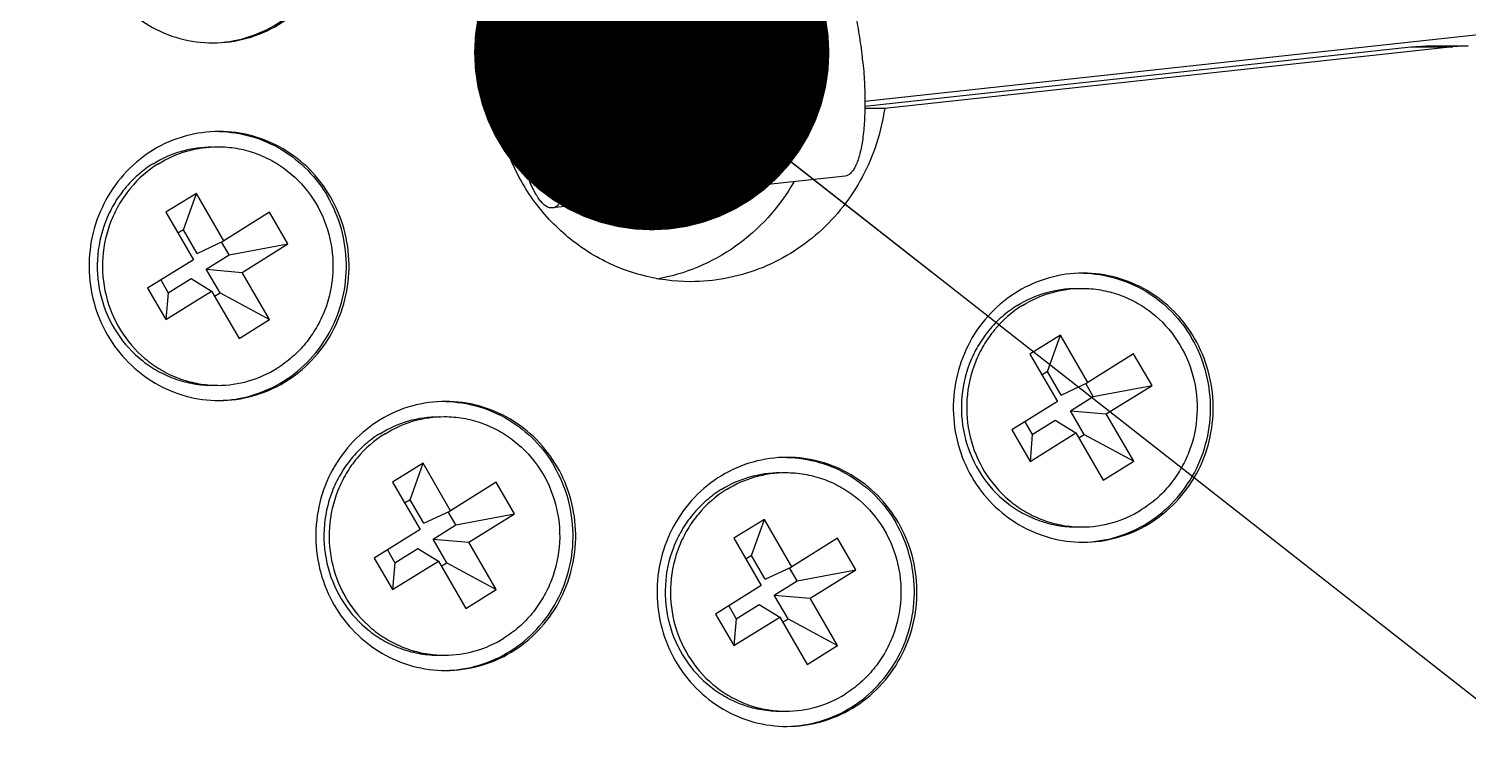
# Model space of a CAD drawing. Header units: millimetres. Extents: x 0 to 841, y 0 to 594.
# Drawn here: x 590.73 to 604.91, y 203 to 209.9 of the extents above; entities that cross this region are included whole.
import ezdxf

# ---------------------------------------------------------------- set-up
doc = ezdxf.new("R2010")
doc.units = ezdxf.units.MM
doc.header["$LTSCALE"] = 46.255
doc.layers.get('0').update_dxf_attribs({"linetype": 'CONTINUOUS'})
doc.layers.add('AXIS', color=7, linetype='CONTINUOUS')
doc.styles.get("Standard").update_dxf_attribs({"font": 'txt', "width": 0.85})
doc.dimstyles.get("Standard").update_dxf_attribs({"dimtxt": 3.5, "dimasz": 3.5, "dimexe": 1.5, "dimexo": 1, "dimtad": 1, "dimtxsty": 'STANDARD', "dimcen": 0.09, "dimadec": 0, "dimazin": 0, "dimtol": 1, "dimtp": 0.01, "dimtm": 0.01, "dimtfac": 1, "dimtofl": 0, "dimtmove": 0, "dimatfit": 3, "dimfxl": 1, "dimtolj": 1, "dimarcsym": 0})

msp = doc.modelspace()

# ---------------------------------------------------------------- linework, layer by layer
at = {"color": 7, "linetype": 'CONTINUOUS'}
for p, q in [((598.967, 209.134), (604.343, 209.719)), ((604.757, 209.719), (599.163, 209.11)), ((604.343, 209.719), (604.496, 209.727)), ((604.343, 209.719), (604.757, 209.719)), ((604.495, 209.727), (604.909, 209.727)), ((604.91, 209.727), (604.757, 209.719)), ((592.385, 208.274), (592.084, 208.088)), ((592.257, 207.917), (592.385, 208.274)), ((592.655, 207.808), (592.385, 208.274)), ((592.084, 208.088), (592.355, 207.621)), ((593.105, 208.088), (592.655, 207.808)), ((593.286, 207.777), (593.105, 208.088)), ((592.257, 207.917), (592.203, 207.883)), ((592.392, 207.684), (592.257, 207.917)), ((592.392, 207.684), (592.655, 207.808)), ((592.482, 207.528), (592.707, 207.668)), ((592.707, 207.668), (592.633, 207.797)), ((592.707, 207.668), (593.286, 207.777)), ((592.835, 207.497), (593.286, 207.777)), ((592.355, 207.621), (591.905, 207.341)), ((592.482, 207.528), (592.835, 207.497)), ((592.618, 207.295), (592.482, 207.528)), ((592.034, 207.422), (592.107, 207.295)), ((592.107, 207.295), (592.332, 207.435)), ((592.332, 207.435), (592.535, 207.311)), ((593.106, 207.031), (592.835, 207.497)), ((591.905, 207.341), (592.085, 207.031)), ((592.085, 207.031), (592.535, 207.311)), ((592.107, 207.295), (592.085, 207.031)), ((592.535, 207.311), (592.806, 206.845)), ((592.564, 207.262), (592.618, 207.295)), ((592.618, 207.295), (593.106, 207.031)), ((592.806, 206.845), (593.106, 207.031)), ((600.895, 206.879), (600.594, 206.692)), ((600.767, 206.521), (600.895, 206.879)), ((601.165, 206.413), (600.895, 206.879)), ((600.594, 206.692), (600.865, 206.226)), ((601.615, 206.693), (601.165, 206.413)), ((601.796, 206.382), (601.615, 206.693)), ((600.767, 206.521), (600.713, 206.488)), ((600.902, 206.288), (600.767, 206.521)), ((600.902, 206.288), (601.165, 206.413)), ((601.217, 206.273), (601.143, 206.402)), ((600.992, 206.133), (601.217, 206.273)), ((601.217, 206.273), (601.796, 206.382)), ((601.345, 206.102), (601.796, 206.382)), ((600.865, 206.226), (600.415, 205.946)), ((600.992, 206.133), (601.345, 206.102)), ((601.128, 205.9), (600.992, 206.133)), ((600.544, 206.026), (600.617, 205.9)), ((600.617, 205.9), (600.842, 206.04)), ((600.842, 206.04), (601.045, 205.915)), ((601.616, 205.636), (601.345, 206.102)), ((600.415, 205.946), (600.595, 205.635)), ((600.595, 205.635), (601.045, 205.915)), ((600.617, 205.9), (600.595, 205.635)), ((601.045, 205.915), (601.316, 205.449)), ((601.074, 205.866), (601.128, 205.9)), ((601.128, 205.9), (601.616, 205.636)), ((594.617, 205.616), (594.317, 205.429)), ((594.489, 205.258), (594.617, 205.616)), ((594.887, 205.149), (594.617, 205.616)), ((601.316, 205.449), (601.616, 205.636)), ((594.317, 205.429), (594.587, 204.963)), ((595.338, 205.429), (594.887, 205.149)), ((595.518, 205.119), (595.338, 205.429)), ((594.489, 205.258), (594.435, 205.225)), ((594.625, 205.025), (594.489, 205.258)), ((594.625, 205.025), (594.887, 205.149)), ((594.94, 205.01), (594.865, 205.139)), ((594.94, 205.01), (595.518, 205.119)), ((595.068, 204.839), (595.518, 205.119)), ((594.715, 204.87), (594.94, 205.01)), ((597.978, 205.064), (597.678, 204.878)), ((597.85, 204.707), (597.978, 205.064)), ((598.248, 204.598), (597.978, 205.064)), ((594.587, 204.963), (594.137, 204.683)), ((594.715, 204.87), (595.068, 204.839)), ((594.85, 204.637), (594.715, 204.87)), ((595.338, 204.373), (595.068, 204.839)), ((597.678, 204.878), (597.948, 204.412)), ((598.699, 204.878), (598.248, 204.598)), ((598.879, 204.568), (598.699, 204.878)), ((594.266, 204.763), (594.34, 204.636)), ((594.34, 204.636), (594.565, 204.776)), ((594.565, 204.776), (594.768, 204.652)), ((597.85, 204.707), (597.796, 204.673)), ((597.985, 204.474), (597.85, 204.707)), ((594.137, 204.683), (594.317, 204.372)), ((594.317, 204.372), (594.768, 204.652)), ((594.34, 204.636), (594.317, 204.372)), ((594.768, 204.652), (595.038, 204.186)), ((594.796, 204.603), (594.85, 204.637)), ((594.85, 204.637), (595.338, 204.373)), ((597.985, 204.474), (598.248, 204.598)), ((598.301, 204.459), (598.226, 204.588)), ((598.301, 204.459), (598.879, 204.568)), ((598.429, 204.288), (598.879, 204.568)), ((597.948, 204.412), (597.498, 204.132)), ((598.076, 204.319), (598.301, 204.459)), ((595.038, 204.186), (595.338, 204.373)), ((598.076, 204.319), (598.429, 204.288)), ((598.211, 204.086), (598.076, 204.319)), ((598.699, 203.822), (598.429, 204.288)), ((597.498, 204.132), (597.678, 203.821)), ((597.627, 204.212), (597.7, 204.085)), ((597.7, 204.085), (597.926, 204.225)), ((597.926, 204.225), (598.129, 204.101)), ((597.678, 203.821), (598.129, 204.101)), ((597.7, 204.085), (597.678, 203.821)), ((598.129, 204.101), (598.399, 203.635)), ((598.157, 204.052), (598.211, 204.086)), ((598.211, 204.086), (598.699, 203.822)), ((598.399, 203.635), (598.699, 203.822))]:
    msp.add_line(p, q, dxfattribs=at)
for centre in [(592.595, 207.482), (601.105, 206.086), (594.828, 204.823), (598.188, 204.272)]:
    msp.add_arc(centre, 1.097, 267.3001, 270.0018, dxfattribs=at)
for points, knots in [([(595.596, 208.375), (595.509, 208.526), (595.372, 208.853), (595.298, 209.378), (595.359, 209.906), (595.55, 210.399), (595.859, 210.824), (596.266, 211.152), (596.741, 211.358), (597.082, 211.405), (597.252, 211.405)], [0, 0, 0, 0, 0.126028, 0.252624, 0.379259, 0.505359, 0.630502, 0.754519, 0.877547, 1, 1, 1, 1]), ([(586.526, 210.511), (586.42, 209.524), (586.494, 207.512), (587.457, 204.667), (589.184, 202.237), (590.762, 201.029), (591.614, 200.564)], [0, 0, 0, 0, 0.252356, 0.503798, 0.753165, 1, 1, 1, 1]), ([(597.122, 198.905), (596.415, 198.905), (594.992, 199.06), (592.957, 199.747), (591.105, 200.857), (589.519, 202.341), (588.266, 204.133), (587.4, 206.155), (586.96, 208.318), (586.963, 209.793), (587.038, 210.522)], [0, 0, 0, 0, 0.122738, 0.245848, 0.369637, 0.494286, 0.61983, 0.746146, 0.872982, 1, 1, 1, 1]), ([(587.166, 210.504), (587.092, 209.782), (587.091, 208.319), (587.525, 206.175), (588.377, 204.168), (589.611, 202.385), (591.175, 200.904), (593.002, 199.788), (595.012, 199.086), (596.421, 198.915), (597.122, 198.906)], [0, 0, 0, 0, 0.127002, 0.253824, 0.380133, 0.505679, 0.630341, 0.754145, 0.877266, 1, 1, 1, 1]), ([(595.637, 209.274), (595.634, 209.311), (595.628, 209.384), (595.627, 209.488), (595.632, 209.582), (595.643, 209.651), (595.655, 209.697), (595.665, 209.723), (595.676, 209.745), (595.689, 209.76), (595.703, 209.77), (595.725, 209.774), (595.74, 209.765), (595.749, 209.757)], [0, 0, 0, 0, 0.198994, 0.387339, 0.556267, 0.698301, 0.757528, 0.808351, 0.850805, 0.885517, 0.914182, 0.940109, 1, 1, 1, 1]), ([(595.749, 209.757), (595.757, 209.75), (595.775, 209.729), (595.797, 209.689), (595.819, 209.639), (595.847, 209.554), (595.876, 209.432), (595.891, 209.329), (595.896, 209.274)], [0, 0, 0, 0, 0.068352, 0.156554, 0.264118, 0.389134, 0.679689, 1, 1, 1, 1]), ([(595.853, 208.799), (595.846, 208.79), (595.832, 208.777), (595.809, 208.777), (595.793, 208.784), (595.777, 208.798), (595.761, 208.818), (595.745, 208.844), (595.729, 208.876), (595.714, 208.913), (595.694, 208.971), (595.672, 209.054), (595.651, 209.161), (595.641, 209.236), (595.637, 209.274)], [0, 0, 0, 0, 0.058495, 0.084014, 0.112678, 0.147752, 0.190814, 0.242392, 0.302433, 0.370519, 0.446003, 0.615694, 0.803474, 1, 1, 1, 1]), ([(595.896, 209.274), (595.901, 209.223), (595.907, 209.124), (595.905, 209.005), (595.895, 208.922), (595.884, 208.871), (595.871, 208.831), (595.86, 208.808), (595.853, 208.799)], [0, 0, 0, 0, 0.322242, 0.611776, 0.736015, 0.843026, 0.931137, 1, 1, 1, 1]), ([(591.959, 208.567), (592.046, 208.621), (592.236, 208.705), (592.441, 208.734), (592.543, 208.734)], [0, 0, 0, 0, 0.501238, 1, 1, 1, 1]), ([(592.011, 208.567), (592.098, 208.621), (592.287, 208.705), (592.493, 208.734), (592.595, 208.734)], [0, 0, 0, 0, 0.501238, 1, 1, 1, 1]), ([(592.595, 208.734), (592.657, 208.734), (592.78, 208.724), (592.959, 208.678), (593.13, 208.602), (593.338, 208.464), (593.553, 208.229), (593.708, 207.878), (593.749, 207.495), (593.681, 207.179), (593.572, 206.951), (593.464, 206.795), (593.333, 206.66), (593.232, 206.585), (593.18, 206.552)], [0, 0, 0, 0, 0.061343, 0.122799, 0.18447, 0.246434, 0.370978, 0.496794, 0.623309, 0.749677, 0.812747, 0.875509, 0.937928, 1, 1, 1, 1]), ([(591.959, 208.567), (591.906, 208.534), (591.805, 208.459), (591.675, 208.324), (591.567, 208.168), (591.457, 207.939), (591.39, 207.624), (591.43, 207.241), (591.586, 206.89), (591.801, 206.655), (592.009, 206.517), (592.179, 206.441), (592.359, 206.395), (592.482, 206.384), (592.543, 206.384)], [0, 0, 0, 0, 0.062072, 0.12449, 0.187253, 0.250323, 0.376691, 0.503206, 0.629021, 0.753566, 0.81553, 0.877201, 0.938657, 1, 1, 1, 1]), ([(592.011, 208.567), (591.907, 208.502), (591.766, 208.378), (591.624, 208.176), (591.514, 207.953), (591.444, 207.645), (591.476, 207.267), (591.62, 206.919), (591.824, 206.681), (592.024, 206.538), (592.188, 206.457), (592.363, 206.404), (592.483, 206.388), (592.543, 206.386)], [0, 0, 0, 0, 0.124075, 0.186822, 0.249874, 0.376227, 0.502771, 0.62868, 0.75337, 0.815404, 0.877138, 0.938639, 1, 1, 1, 1]), ([(598.267, 208.385), (598.125, 208.138), (597.735, 207.703), (597.194, 207.478), (596.918, 207.431)], [0, 0, 0, 0, 0.503451, 1, 1, 1, 1]), ([(593.287, 199.287), (592.39, 199.544), (590.653, 200.323), (588.471, 202.17), (586.855, 204.557), (586.238, 206.389), (586.055, 207.329)], [0, 0, 0, 0, 0.246776, 0.495657, 0.746881, 1, 1, 1, 1]), ([(586.184, 207.329), (586.298, 206.748), (586.62, 205.603), (587.377, 203.995), (588.386, 202.542), (589.618, 201.286), (591.038, 200.264), (592.605, 199.504), (594.274, 199.03), (595.424, 198.913), (595.998, 198.906)], [0, 0, 0, 0, 0.127119, 0.253743, 0.379731, 0.504994, 0.629533, 0.753432, 0.876849, 1, 1, 1, 1]), ([(600.469, 207.171), (600.556, 207.225), (600.746, 207.31), (600.951, 207.339), (601.053, 207.339)], [0, 0, 0, 0, 0.501238, 1, 1, 1, 1]), ([(600.521, 207.171), (600.608, 207.225), (600.797, 207.31), (601.003, 207.339), (601.105, 207.339)], [0, 0, 0, 0, 0.501238, 1, 1, 1, 1]), ([(601.105, 207.339), (601.167, 207.339), (601.29, 207.329), (601.469, 207.282), (601.64, 207.206), (601.848, 207.069), (602.063, 206.833), (602.218, 206.483), (602.259, 206.099), (602.192, 205.784), (602.082, 205.556), (601.974, 205.4), (601.843, 205.264), (601.743, 205.19), (601.69, 205.157)], [0, 0, 0, 0, 0.061343, 0.122799, 0.18447, 0.246434, 0.370978, 0.496794, 0.623309, 0.749677, 0.812747, 0.875509, 0.937928, 1, 1, 1, 1]), ([(600.469, 207.171), (600.416, 207.138), (600.315, 207.064), (600.185, 206.928), (600.077, 206.773), (599.967, 206.544), (599.9, 206.229), (599.94, 205.846), (600.096, 205.495), (600.311, 205.259), (600.519, 205.122), (600.689, 205.046), (600.869, 204.999), (600.992, 204.989), (601.053, 204.989)], [0, 0, 0, 0, 0.062072, 0.12449, 0.187253, 0.250323, 0.376691, 0.503206, 0.629021, 0.753566, 0.81553, 0.877201, 0.938657, 1, 1, 1, 1]), ([(600.521, 207.171), (600.417, 207.107), (600.276, 206.983), (600.134, 206.781), (600.024, 206.558), (599.954, 206.249), (599.986, 205.872), (600.13, 205.524), (600.334, 205.286), (600.534, 205.143), (600.698, 205.062), (600.873, 205.009), (600.993, 204.993), (601.054, 204.99)], [0, 0, 0, 0, 0.124075, 0.186822, 0.249874, 0.376227, 0.502771, 0.62868, 0.75337, 0.815404, 0.877138, 0.938639, 1, 1, 1, 1]), ([(592.595, 206.384), (592.697, 206.384), (592.903, 206.413), (593.093, 206.498), (593.18, 206.552)], [0, 0, 0, 0, 0.498762, 1, 1, 1, 1]), ([(594.191, 205.908), (594.278, 205.962), (594.468, 206.047), (594.674, 206.076), (594.776, 206.076)], [0, 0, 0, 0, 0.501238, 1, 1, 1, 1]), ([(594.243, 205.908), (594.33, 205.962), (594.52, 206.047), (594.725, 206.076), (594.827, 206.076)], [0, 0, 0, 0, 0.501238, 1, 1, 1, 1]), ([(594.827, 206.076), (594.889, 206.076), (595.012, 206.065), (595.192, 206.019), (595.362, 205.943), (595.57, 205.805), (595.785, 205.57), (595.941, 205.219), (595.981, 204.836), (595.914, 204.521), (595.804, 204.292), (595.696, 204.137), (595.566, 204.001), (595.465, 203.926), (595.412, 203.894)], [0, 0, 0, 0, 0.061343, 0.122799, 0.18447, 0.246434, 0.370978, 0.496794, 0.623309, 0.749677, 0.812747, 0.875509, 0.937928, 1, 1, 1, 1]), ([(594.191, 205.908), (594.138, 205.875), (594.038, 205.8), (593.907, 205.665), (593.799, 205.509), (593.689, 205.281), (593.622, 204.966), (593.663, 204.582), (593.818, 204.232), (594.033, 203.996), (594.241, 203.858), (594.411, 203.782), (594.591, 203.736), (594.714, 203.726), (594.776, 203.726)], [0, 0, 0, 0, 0.062072, 0.12449, 0.187253, 0.250323, 0.376691, 0.503206, 0.629021, 0.753566, 0.81553, 0.877201, 0.938657, 1, 1, 1, 1]), ([(594.243, 205.908), (594.139, 205.843), (593.998, 205.719), (593.856, 205.518), (593.746, 205.294), (593.676, 204.986), (593.708, 204.609), (593.853, 204.26), (594.057, 204.022), (594.256, 203.88), (594.421, 203.799), (594.595, 203.746), (594.716, 203.73), (594.776, 203.727)], [0, 0, 0, 0, 0.124075, 0.186822, 0.249874, 0.376227, 0.502771, 0.62868, 0.75337, 0.815404, 0.877138, 0.938639, 1, 1, 1, 1]), ([(597.552, 205.357), (597.639, 205.411), (597.829, 205.496), (598.035, 205.525), (598.137, 205.525)], [0, 0, 0, 0, 0.501238, 1, 1, 1, 1]), ([(597.604, 205.357), (597.691, 205.411), (597.881, 205.496), (598.086, 205.525), (598.188, 205.525)], [0, 0, 0, 0, 0.501238, 1, 1, 1, 1]), ([(598.188, 205.525), (598.25, 205.525), (598.373, 205.514), (598.553, 205.468), (598.723, 205.392), (598.931, 205.254), (599.146, 205.019), (599.302, 204.668), (599.342, 204.285), (599.275, 203.97), (599.165, 203.741), (599.057, 203.586), (598.926, 203.45), (598.826, 203.375), (598.773, 203.342)], [0, 0, 0, 0, 0.061343, 0.122799, 0.18447, 0.246434, 0.370978, 0.496794, 0.623309, 0.749677, 0.812747, 0.875509, 0.937928, 1, 1, 1, 1]), ([(591.345, 196.205), (590.101, 196.317), (587.623, 196.928), (584.345, 198.91), (581.762, 201.783), (580.652, 204.126), (580.271, 205.351)], [0, 0, 0, 0, 0.246873, 0.4955, 0.746584, 1, 1, 1, 1]), ([(597.552, 205.357), (597.499, 205.324), (597.399, 205.249), (597.268, 205.114), (597.16, 204.958), (597.05, 204.73), (596.983, 204.414), (597.023, 204.031), (597.179, 203.68), (597.394, 203.445), (597.602, 203.307), (597.772, 203.231), (597.952, 203.185), (598.075, 203.175), (598.137, 203.175)], [0, 0, 0, 0, 0.062072, 0.12449, 0.187253, 0.250323, 0.376691, 0.503206, 0.629021, 0.753566, 0.81553, 0.877201, 0.938657, 1, 1, 1, 1]), ([(597.604, 205.357), (597.5, 205.292), (597.359, 205.168), (597.217, 204.967), (597.107, 204.743), (597.037, 204.435), (597.069, 204.058), (597.214, 203.709), (597.418, 203.471), (597.617, 203.329), (597.781, 203.247), (597.956, 203.194), (598.076, 203.179), (598.137, 203.176)], [0, 0, 0, 0, 0.124075, 0.186822, 0.249874, 0.376227, 0.502771, 0.62868, 0.75337, 0.815404, 0.877138, 0.938639, 1, 1, 1, 1]), ([(601.105, 204.989), (601.207, 204.989), (601.413, 205.018), (601.603, 205.103), (601.69, 205.157)], [0, 0, 0, 0, 0.498762, 1, 1, 1, 1]), ([(597.252, 198.905), (598.132, 198.905), (599.905, 199.146), (602.373, 200.203), (604.493, 201.882), (605.575, 203.337), (606.016, 204.12)], [0, 0, 0, 0, 0.247603, 0.496344, 0.747046, 1, 1, 1, 1]), ([(594.828, 203.726), (594.93, 203.726), (595.135, 203.755), (595.325, 203.839), (595.412, 203.894)], [0, 0, 0, 0, 0.498762, 1, 1, 1, 1]), ([(598.189, 203.175), (598.291, 203.175), (598.496, 203.204), (598.686, 203.288), (598.773, 203.342)], [0, 0, 0, 0, 0.498762, 1, 1, 1, 1])]:
    msp.add_open_spline(points, degree=3, knots=knots, dxfattribs=at)
at = {"layer": 'AXIS', "color": 7, "linetype": 'CONTINUOUS'}
for p, q in [((598.967, 209.183), (605.42, 209.885)), ((595.723, 209.672), (595.799, 209.68)), ((599.163, 209.11), (598.967, 209.11)), ((595.81, 208.877), (595.886, 208.885)), ((598.773, 208.445), (595.891, 208.131))]:
    msp.add_line(p, q, dxfattribs=at)
for points, knots in [([(592.549, 209.757), (592.661, 209.757), (592.888, 209.788), (593.202, 209.924), (593.471, 210.141), (593.676, 210.423), (593.803, 210.75), (593.843, 211.099), (593.794, 211.447), (593.704, 211.664), (593.646, 211.764)], [0, 0, 0, 0, 0.122453, 0.245481, 0.369498, 0.494641, 0.620741, 0.747377, 0.873972, 1, 1, 1, 1]), ([(592.549, 209.757), (592.66, 209.759), (592.884, 209.795), (593.193, 209.935), (593.457, 210.154), (593.656, 210.435), (593.779, 210.759), (593.817, 211.106), (593.767, 211.451), (593.677, 211.665), (593.62, 211.764)], [0, 0, 0, 0, 0.122451, 0.245506, 0.369555, 0.494719, 0.620819, 0.747436, 0.874003, 1, 1, 1, 1]), ([(598.946, 209.588), (598.939, 209.664), (598.92, 209.813), (598.881, 210.028), (598.84, 210.198), (598.803, 210.322), (598.774, 210.406), (598.745, 210.481), (598.714, 210.548), (598.683, 210.605), (598.651, 210.652), (598.619, 210.689), (598.588, 210.715), (598.556, 210.73), (598.534, 210.732), (598.524, 210.731)], [0, 0, 0, 0, 0.180413, 0.355063, 0.517549, 0.592395, 0.662096, 0.726088, 0.783906, 0.835203, 0.879804, 0.917776, 0.949572, 0.976289, 1, 1, 1, 1]), ([(591.452, 210.399), (591.508, 210.302), (591.645, 210.123), (591.91, 209.916), (592.218, 209.786), (592.439, 209.757), (592.549, 209.757)], [0, 0, 0, 0, 0.25292, 0.503585, 0.752351, 1, 1, 1, 1]), ([(596.064, 209.274), (596.057, 209.35), (596.038, 209.499), (595.999, 209.715), (595.958, 209.884), (595.921, 210.009), (595.892, 210.092), (595.863, 210.168), (595.832, 210.234), (595.801, 210.291), (595.769, 210.338), (595.738, 210.375), (595.706, 210.401), (595.674, 210.417), (595.652, 210.419), (595.642, 210.418)], [0, 0, 0, 0, 0.180413, 0.355063, 0.517549, 0.592395, 0.662096, 0.726088, 0.783906, 0.835203, 0.879804, 0.917776, 0.949572, 0.976289, 1, 1, 1, 1]), ([(595.531, 210.301), (595.52, 210.275), (595.501, 210.216), (595.479, 210.118), (595.462, 210.003), (595.447, 209.825), (595.445, 209.58), (595.458, 209.379), (595.469, 209.274)], [0, 0, 0, 0, 0.081684, 0.179025, 0.290952, 0.415828, 0.69592, 1, 1, 1, 1]), ([(595.663, 209.274), (595.658, 209.324), (595.654, 209.397), (595.657, 209.489), (595.663, 209.549), (595.673, 209.598), (595.687, 209.641), (595.707, 209.67), (595.723, 209.672)], [0, 0, 0, 0, 0.359523, 0.522395, 0.666678, 0.787944, 0.883394, 1, 1, 1, 1]), ([(595.723, 209.672), (595.74, 209.674), (595.768, 209.647), (595.791, 209.606), (595.812, 209.557), (595.831, 209.496), (595.854, 209.402), (595.865, 209.326), (595.87, 209.274)], [0, 0, 0, 0, 0.116144, 0.212421, 0.33479, 0.480039, 0.643292, 1, 1, 1, 1]), ([(598.946, 209.588), (598.954, 209.515), (598.965, 209.372), (598.97, 209.163), (598.964, 208.97), (598.947, 208.799), (598.923, 208.675), (598.897, 208.592), (598.877, 208.543), (598.854, 208.503), (598.83, 208.472), (598.803, 208.452), (598.783, 208.446), (598.773, 208.445)], [0, 0, 0, 0, 0.182555, 0.357872, 0.519994, 0.663574, 0.784267, 0.835111, 0.879378, 0.917173, 0.948986, 0.975923, 1, 1, 1, 1]), ([(595.891, 208.131), (595.881, 208.13), (595.859, 208.132), (595.828, 208.147), (595.796, 208.174), (595.764, 208.21), (595.733, 208.257), (595.701, 208.315), (595.671, 208.381), (595.641, 208.456), (595.612, 208.54), (595.575, 208.664), (595.535, 208.834), (595.496, 209.049), (595.477, 209.198), (595.469, 209.274)], [0, 0, 0, 0, 0.023711, 0.050428, 0.082224, 0.120196, 0.164797, 0.216094, 0.273912, 0.337904, 0.407605, 0.482451, 0.644937, 0.819587, 1, 1, 1, 1]), ([(595.663, 209.274), (595.668, 209.222), (595.68, 209.147), (595.703, 209.052), (595.721, 208.992), (595.742, 208.942), (595.765, 208.901), (595.793, 208.875), (595.81, 208.877)], [0, 0, 0, 0, 0.356708, 0.519961, 0.66521, 0.787579, 0.883856, 1, 1, 1, 1]), ([(595.81, 208.877), (595.826, 208.878), (595.847, 208.908), (595.86, 208.95), (595.87, 209), (595.876, 209.059), (595.879, 209.152), (595.875, 209.225), (595.87, 209.274)], [0, 0, 0, 0, 0.116606, 0.212056, 0.333322, 0.477605, 0.640477, 1, 1, 1, 1]), ([(596.064, 209.274), (596.072, 209.201), (596.083, 209.058), (596.088, 208.849), (596.082, 208.656), (596.065, 208.486), (596.041, 208.361), (596.015, 208.278), (595.995, 208.229), (595.972, 208.189), (595.948, 208.159), (595.921, 208.138), (595.901, 208.132), (595.891, 208.131)], [0, 0, 0, 0, 0.182555, 0.357872, 0.519994, 0.663574, 0.784267, 0.835111, 0.879378, 0.917173, 0.948986, 0.975923, 1, 1, 1, 1]), ([(599.163, 209.11), (599.129, 208.877), (598.982, 208.422), (598.544, 207.861), (597.943, 207.491), (597.48, 207.405), (597.252, 207.405)], [0, 0, 0, 0, 0.253905, 0.505264, 0.75363, 1, 1, 1, 1]), ([(592.608, 208.884), (592.496, 208.884), (592.269, 208.853), (591.955, 208.717), (591.685, 208.5), (591.481, 208.218), (591.354, 207.891), (591.313, 207.542), (591.362, 207.194), (591.453, 206.977), (591.511, 206.877)], [0, 0, 0, 0, 0.122453, 0.245481, 0.369498, 0.494641, 0.620741, 0.747377, 0.873972, 1, 1, 1, 1]), ([(592.608, 208.884), (592.822, 208.88), (593.257, 208.754), (593.57, 208.429), (593.679, 208.242)], [0, 0, 0, 0, 0.496312, 1, 1, 1, 1]), ([(593.705, 208.242), (593.649, 208.339), (593.512, 208.518), (593.246, 208.725), (592.938, 208.855), (592.718, 208.884), (592.608, 208.884)], [0, 0, 0, 0, 0.25292, 0.503585, 0.752351, 1, 1, 1, 1]), ([(592.608, 206.234), (592.721, 206.234), (592.947, 206.266), (593.262, 206.402), (593.531, 206.619), (593.736, 206.901), (593.863, 207.227), (593.903, 207.577), (593.854, 207.925), (593.763, 208.142), (593.705, 208.242)], [0, 0, 0, 0, 0.122453, 0.245481, 0.369498, 0.494641, 0.620741, 0.747377, 0.873972, 1, 1, 1, 1]), ([(592.608, 206.235), (592.719, 206.237), (592.943, 206.272), (593.252, 206.413), (593.516, 206.631), (593.716, 206.912), (593.839, 207.237), (593.876, 207.584), (593.827, 207.928), (593.737, 208.143), (593.679, 208.242)], [0, 0, 0, 0, 0.122451, 0.245506, 0.369555, 0.494719, 0.620819, 0.747436, 0.874003, 1, 1, 1, 1]), ([(597.252, 207.405), (597.087, 207.405), (596.753, 207.45), (596.289, 207.646), (595.888, 207.958), (595.681, 208.229), (595.596, 208.375)], [0, 0, 0, 0, 0.24765, 0.496414, 0.74708, 1, 1, 1, 1]), ([(601.118, 207.489), (601.006, 207.489), (600.779, 207.458), (600.465, 207.321), (600.195, 207.104), (599.991, 206.823), (599.864, 206.496), (599.824, 206.146), (599.872, 205.798), (599.963, 205.582), (600.021, 205.482)], [0, 0, 0, 0, 0.122453, 0.245481, 0.369498, 0.494641, 0.620741, 0.747377, 0.873972, 1, 1, 1, 1]), ([(602.215, 206.846), (602.159, 206.943), (602.022, 207.123), (601.756, 207.329), (601.448, 207.459), (601.228, 207.489), (601.118, 207.489)], [0, 0, 0, 0, 0.25292, 0.503585, 0.752351, 1, 1, 1, 1]), ([(601.118, 207.489), (601.332, 207.484), (601.767, 207.359), (602.08, 207.034), (602.189, 206.846)], [0, 0, 0, 0, 0.496312, 1, 1, 1, 1]), ([(591.511, 206.877), (591.567, 206.78), (591.704, 206.601), (591.97, 206.394), (592.278, 206.264), (592.499, 206.234), (592.608, 206.234)], [0, 0, 0, 0, 0.25292, 0.503585, 0.752351, 1, 1, 1, 1]), ([(601.118, 204.839), (601.231, 204.839), (601.457, 204.87), (601.772, 205.007), (602.041, 205.224), (602.246, 205.505), (602.373, 205.832), (602.413, 206.182), (602.364, 206.53), (602.273, 206.746), (602.215, 206.846)], [0, 0, 0, 0, 0.122453, 0.245481, 0.369498, 0.494641, 0.620741, 0.747377, 0.873972, 1, 1, 1, 1]), ([(601.118, 204.839), (601.229, 204.842), (601.453, 204.877), (601.762, 205.017), (602.026, 205.236), (602.226, 205.517), (602.349, 205.842), (602.386, 206.188), (602.337, 206.533), (602.247, 206.747), (602.189, 206.846)], [0, 0, 0, 0, 0.122451, 0.245506, 0.369555, 0.494719, 0.620819, 0.747436, 0.874003, 1, 1, 1, 1]), ([(594.84, 206.226), (594.728, 206.226), (594.502, 206.195), (594.187, 206.058), (593.918, 205.841), (593.713, 205.56), (593.586, 205.233), (593.546, 204.883), (593.595, 204.535), (593.685, 204.318), (593.743, 204.218)], [0, 0, 0, 0, 0.122453, 0.245481, 0.369498, 0.494641, 0.620741, 0.747377, 0.873972, 1, 1, 1, 1]), ([(595.938, 205.583), (595.881, 205.68), (595.744, 205.859), (595.479, 206.066), (595.171, 206.196), (594.95, 206.226), (594.84, 206.226)], [0, 0, 0, 0, 0.25292, 0.503585, 0.752351, 1, 1, 1, 1]), ([(594.84, 206.225), (595.054, 206.221), (595.489, 206.095), (595.803, 205.771), (595.912, 205.583)], [0, 0, 0, 0, 0.496312, 1, 1, 1, 1]), ([(594.84, 203.576), (594.952, 203.578), (595.175, 203.614), (595.485, 203.754), (595.748, 203.973), (595.948, 204.254), (596.071, 204.579), (596.109, 204.925), (596.059, 205.27), (595.969, 205.484), (595.912, 205.583)], [0, 0, 0, 0, 0.122451, 0.245506, 0.369555, 0.494719, 0.620819, 0.747436, 0.874003, 1, 1, 1, 1]), ([(594.841, 203.576), (594.953, 203.576), (595.179, 203.607), (595.494, 203.744), (595.763, 203.96), (595.968, 204.242), (596.095, 204.569), (596.135, 204.918), (596.086, 205.266), (595.996, 205.483), (595.938, 205.583)], [0, 0, 0, 0, 0.122453, 0.245481, 0.369498, 0.494641, 0.620741, 0.747377, 0.873972, 1, 1, 1, 1]), ([(598.201, 205.675), (598.089, 205.675), (597.862, 205.643), (597.548, 205.507), (597.279, 205.29), (597.074, 205.008), (596.947, 204.682), (596.907, 204.332), (596.956, 203.984), (597.046, 203.767), (597.104, 203.667)], [0, 0, 0, 0, 0.122453, 0.245481, 0.369498, 0.494641, 0.620741, 0.747377, 0.873972, 1, 1, 1, 1]), ([(599.298, 205.032), (599.242, 205.129), (599.105, 205.308), (598.84, 205.515), (598.532, 205.645), (598.311, 205.675), (598.201, 205.675)], [0, 0, 0, 0, 0.25292, 0.503585, 0.752351, 1, 1, 1, 1]), ([(598.201, 205.674), (598.415, 205.67), (598.85, 205.544), (599.164, 205.22), (599.273, 205.032)], [0, 0, 0, 0, 0.496312, 1, 1, 1, 1]), ([(600.021, 205.482), (600.077, 205.385), (600.214, 205.205), (600.48, 204.999), (600.788, 204.869), (601.009, 204.839), (601.118, 204.839)], [0, 0, 0, 0, 0.25292, 0.503585, 0.752351, 1, 1, 1, 1]), ([(598.201, 203.025), (598.314, 203.025), (598.54, 203.056), (598.855, 203.192), (599.124, 203.409), (599.329, 203.691), (599.456, 204.018), (599.496, 204.367), (599.447, 204.715), (599.356, 204.932), (599.298, 205.032)], [0, 0, 0, 0, 0.122453, 0.245481, 0.369498, 0.494641, 0.620741, 0.747377, 0.873972, 1, 1, 1, 1]), ([(598.201, 203.025), (598.313, 203.027), (598.536, 203.062), (598.846, 203.203), (599.109, 203.421), (599.309, 203.703), (599.432, 204.027), (599.47, 204.374), (599.42, 204.719), (599.33, 204.933), (599.273, 205.032)], [0, 0, 0, 0, 0.122451, 0.245506, 0.369555, 0.494719, 0.620819, 0.747436, 0.874003, 1, 1, 1, 1]), ([(593.743, 204.218), (593.8, 204.121), (593.937, 203.942), (594.202, 203.735), (594.51, 203.605), (594.731, 203.576), (594.841, 203.576)], [0, 0, 0, 0, 0.25292, 0.503585, 0.752351, 1, 1, 1, 1]), ([(597.104, 203.667), (597.161, 203.57), (597.297, 203.391), (597.563, 203.184), (597.871, 203.054), (598.092, 203.025), (598.201, 203.025)], [0, 0, 0, 0, 0.25292, 0.503585, 0.752351, 1, 1, 1, 1])]:
    msp.add_open_spline(points, degree=3, knots=knots, dxfattribs=at)

# ---------------------------------------------------------------- leaders
at = {"color": 2, "linetype": 'CONTINUOUS'}
msp.add_leader([(596.869, 209.661), (645.833, 171.292), (651.833, 171.292)], dimstyle='STANDARD', override={"dimtad": 0, "dimldrblk": 'DOT'}, dxfattribs=at)

doc.saveas('drawing.dxf')
